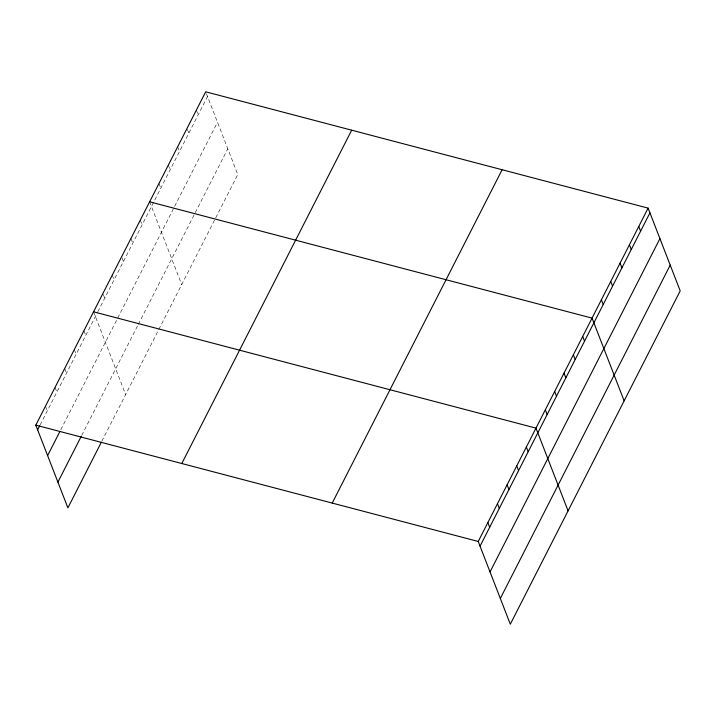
<?xml version="1.0" encoding="UTF-8"?>
<svg xmlns="http://www.w3.org/2000/svg" width="716" height="716" viewBox="0 0 716 716"><rect width="100%" height="100%" fill="white"/><g stroke="black" fill="none" stroke-linecap="round" stroke-linejoin="round"><path stroke-width="0.54" stroke-dasharray="3.58 2.69" d="M40.159 424.883L97.358 312.659M97.85 311.693L207.515 96.517M60.788 429.752L217.503 122.257M81.722 435.4L137.794 325.368M138.286 324.402L227.786 148.785M101.842 441.262L237.775 174.534L205.689 91.8M196.345 110.13L198.171 114.846M187.359 129.408L188.827 133.176M177.657 146.798L179.483 151.515M168.314 165.136L170.139 169.844M158.97 183.466L160.796 188.183M149.626 201.796L181.712 284.538M140.282 220.134L142.108 224.851M130.939 238.464L132.764 243.18M121.962 257.742L123.421 261.519M112.251 275.132L114.077 279.849M103.274 294.41L104.733 298.178M93.563 311.8L125.649 394.534M83.933 330.694L85.759 335.401M74.303 349.578L76.138 354.295M64.682 368.471L66.507 373.179M55.051 387.356L56.886 392.073M45.43 406.249L47.256 410.957"/><path stroke-width="1.07" d="M101.332 442.255L67.895 507.868L35.8 425.134L205.689 91.8L648.105 208.132L680.2 290.866L510.311 624.2L478.225 541.466L648.105 208.132M37.626 429.851L39.657 425.877M47.614 455.6L59.777 431.739M57.907 482.128L81.212 436.393M181.801 463.52L351.681 130.187M332.224 503.08L502.113 169.737M480.051 546.183L649.94 212.849M490.039 571.932L659.928 238.589M500.332 598.451L670.212 265.117M149.626 201.796L592.051 318.128L624.137 400.862M93.563 311.8L535.989 428.132L568.074 510.866M35.8 425.134L478.225 541.466M638.762 226.462L640.596 231.179M629.418 244.8L631.252 249.508M620.074 263.13L621.909 267.847M610.73 281.46L612.565 286.176M601.395 299.798L603.221 304.515M582.708 336.466L584.533 341.183M573.364 354.796L575.19 359.513M564.02 373.134L565.846 377.842M554.676 391.464L556.502 396.181M545.332 409.803L547.158 414.51M526.358 447.026L528.184 451.733M516.728 465.91L518.563 470.627M507.107 484.804L508.933 489.511M497.477 503.688L499.303 508.405M487.847 522.582L489.681 527.289"/></g></svg>
